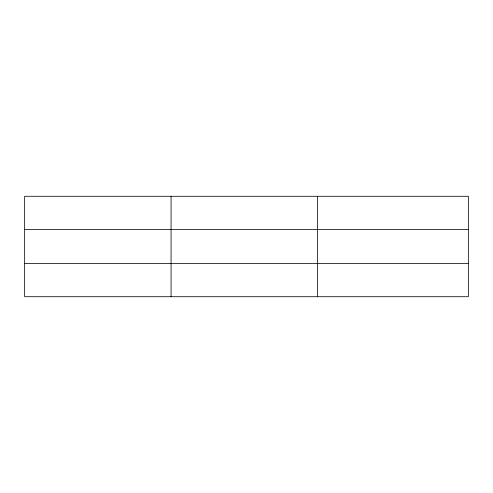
<?xml version="1.0" encoding="UTF-8"?>
<svg xmlns="http://www.w3.org/2000/svg" width="493" height="493" viewBox="0 0 493 493"><rect width="100%" height="100%" fill="white"/><g stroke="black" fill="none" stroke-linecap="round" stroke-linejoin="round"><path stroke-width="0.74" d="M171.071 196.288L171.071 296.712M317.492 196.288L317.492 296.712M468.35 229.43L468.35 196.288L24.65 196.288L24.65 296.712L468.35 296.712L468.35 229.43L24.65 229.43M24.65 263.57L468.35 263.57"/></g></svg>
